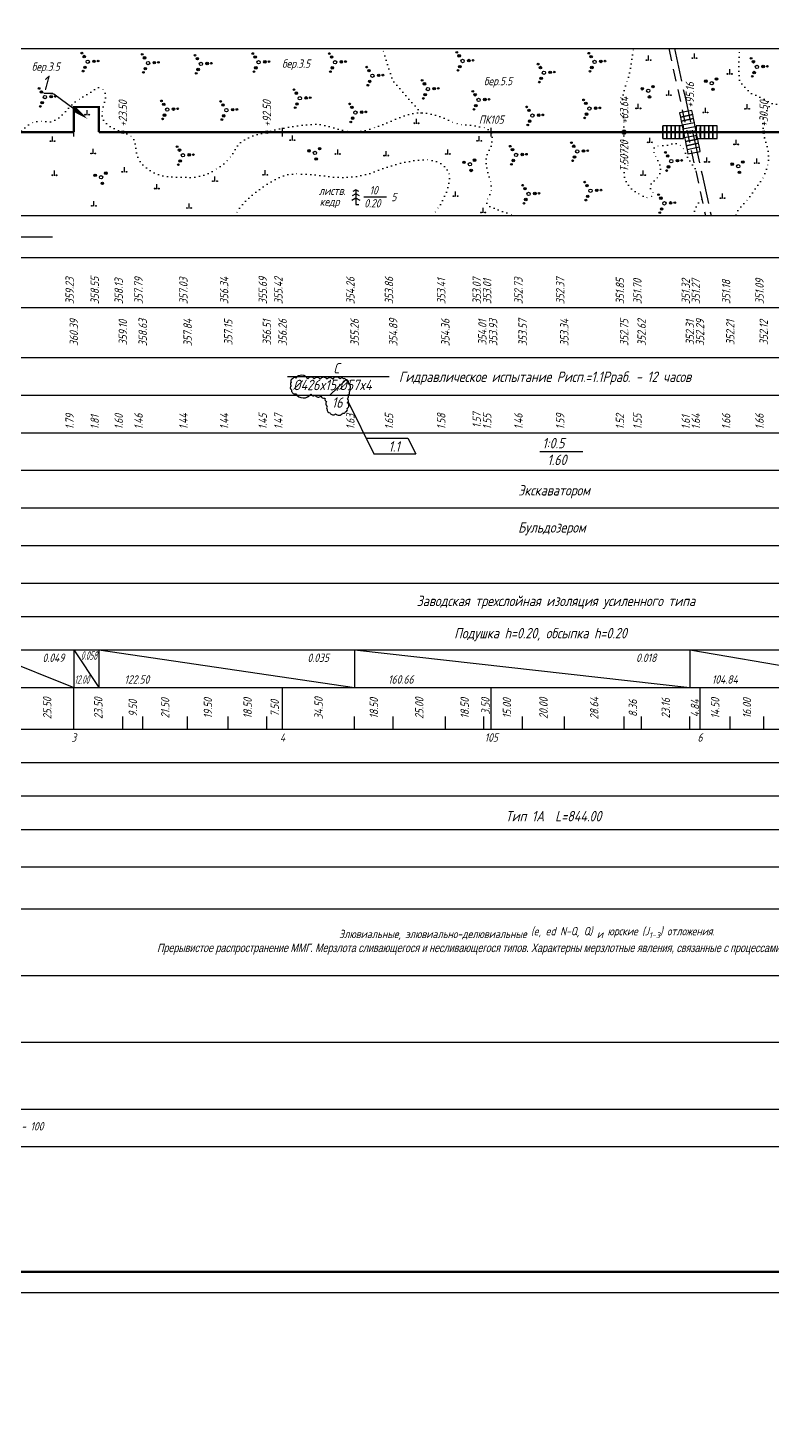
# Model space of a CAD drawing. Extents: x 0 to 1709, y -39 to 624.
# Drawn here: x 261.4 to 439.7, y 0 to 332.8 of the extents above; entities that cross this region are included whole.
import ezdxf
from ezdxf import colors
from ezdxf.entities.mleader import LeaderData, LeaderLine
from ezdxf.enums import TextEntityAlignment as Align
from ezdxf.math import Vec2, Vec3

# ---------------------------------------------------------------- set-up
doc = ezdxf.new("R2010")
doc.units = 0
for name, pattern in [('ИИDash_30_20', [5, 3, -2]), ('ИИDash_80_20', [10, 8, -2]), ('ИИDot', [1, 0, -1])]:
    doc.linetypes.add(name, pattern=pattern)
for name, color, linetype in [('изм.1', 232, 'Continuous'), ('Отметки красные', 7, 'Continuous'), ('Подвал', 7, 'Continuous'), ('ТХ-Л', 140, 'Continuous')]:
    doc.layers.add(name, color=color, linetype=linetype)
doc.layers.add('ИИ_ОФОРМЛЕНИЕ_025', color=7, linetype='Continuous', lineweight=25)
doc.layers.add('ИИ_ПРОФИЛЬ_025', color=7, linetype='Continuous', lineweight=25)
doc.styles.add('VNIPISIMPLEXCUR', font='simplex.shx', dxfattribs={"width": 0.8, "oblique": 15})
doc.dimstyles.new('ИИ-1000-м-dm$2', dxfattribs={"dimtxt": 2.5, "dimasz": 2.5, "dimexe": 1.25, "dimexo": 0, "dimgap": 1, "dimtad": 2, "dimtoh": 1, "dimzin": 1, "dimdsep": 46, "dimtxsty": 'VNIPISIMPLEXCUR', "dimcen": 2.5, "dimaunit": 1, "dimazin": 0, "dimtfac": 1, "dimtmove": 1, "dimatfit": 2, "dimfxl": 1, "dimarcsym": 0})

# ---------------------------------------------------------------- blocks, each defined once
blk = doc.blocks.new('ИИ053952')
at = {"linetype": 'Continuous', "lineweight": 25}
h = blk.add_hatch(color=0, dxfattribs=at)
edge = h.paths.add_edge_path()
edge.add_arc((-1.31, 2.13), 0.2, 0, 360)
h = blk.add_hatch(color=0, dxfattribs=at)
edge = h.paths.add_edge_path()
edge.add_arc((-0.79, 1.28), 0.3, 0, 360)
h = blk.add_hatch(color=0, dxfattribs=at)
edge = h.paths.add_edge_path()
edge.add_arc((1.5, 0.04), 0.3, 0, 360)
h = blk.add_hatch(color=0, dxfattribs=at)
edge = h.paths.add_edge_path()
edge.add_arc((2.5, 0.07), 0.2, 0, 360)
h = blk.add_hatch(color=0, dxfattribs=at)
edge = h.paths.add_edge_path()
edge.add_arc((-1.19, -2.2), 0.2, 0, 360)
h = blk.add_hatch(color=0, dxfattribs=at)
edge = h.paths.add_edge_path()
edge.add_arc((-0.71, -1.32), 0.3, 0, 360)
at = {"color": 0, "linetype": 'Continuous', "lineweight": 25}
for centre, radius in [((-1.31, 2.13), 0.2), ((-0.79, 1.28), 0.3), ((0, 0), 0.4), ((1.5, 0.04), 0.3), ((2.5, 0.07), 0.2), ((-1.19, -2.2), 0.2), ((-0.71, -1.32), 0.3)]:
    blk.add_circle(centre, radius, dxfattribs=at)
blk = doc.blocks.new('ИИ05407')
at = {"linetype": 'Continuous', "lineweight": 25}
h = blk.add_hatch(color=0, dxfattribs=at)
edge = h.paths.add_edge_path()
edge.add_arc((-0.5, 0.1), 0.1, 0, 360)
h = blk.add_hatch(color=0, dxfattribs=at)
edge = h.paths.add_edge_path()
edge.add_arc((0.5, 0.1), 0.1, 0, 360)
at = {"color": 0, "linetype": 'Continuous', "lineweight": 25}
blk.add_lwpolyline([(0, 0), (0, 1.2)], dxfattribs=at)
for centre in [(-0.5, 0.1), (0.5, 0.1)]:
    blk.add_circle(centre, 0.1, dxfattribs=at)
blk = doc.blocks.new('ИИ053951')
at = {"linetype": 'Continuous', "lineweight": 25}
h = blk.add_hatch(color=0, dxfattribs=at)
edge = h.paths.add_edge_path()
edge.add_arc((-1.4, 0.53), 0.3, 0, 360)
h = blk.add_hatch(color=0, dxfattribs=at)
edge = h.paths.add_edge_path()
edge.add_arc((1.16, 0.95), 0.3, 0, 360)
h = blk.add_hatch(color=0, dxfattribs=at)
edge = h.paths.add_edge_path()
edge.add_arc((0.24, -1.48), 0.3, 0, 360)
at = {"color": 0, "linetype": 'Continuous', "lineweight": 25}
for centre, radius in [((-1.4, 0.53), 0.3), ((0, 0), 0.4), ((1.16, 0.95), 0.3), ((0.24, -1.48), 0.3)]:
    blk.add_circle(centre, radius, dxfattribs=at)
blk = doc.blocks.new('ИИ053672А')
at = {"color": 0, "linetype": 'Continuous'}
for points in [[(0.7, 3.1), (0, 3.5), (-0.7, 3.1)], [(0, 3.5), (0, 0), (0.7, 0)], [(1, 0.92), (0, 1.5), (-1, 0.92)], [(0.85, 2.01), (0, 2.5), (-0.85, 2.01)]]:
    blk.add_lwpolyline(points, dxfattribs=at)
at = {"color": 0, "linetype": 'Continuous', "style": 'VNIPISIMPLEXCUR', "oblique": 15, "width": 0.8}
blk.add_attdef('RACE1', text='', height=2, dxfattribs=at).set_placement((-2, 2.25), align=Align.RIGHT)
blk.add_attdef('HEIGHT', (2, 2.25), '', height=2, dxfattribs=at)
blk.add_attdef('RACE2', text='', height=2, dxfattribs=at).set_placement((-2, 1.25), align=Align.TOP_RIGHT)
blk.add_attdef('THICKNESS', text='', height=2, dxfattribs=at).set_placement((2, 1.25), align=Align.TOP_LEFT)
blk.add_attdef('DISTANCE', text='', height=2, dxfattribs=at).set_placement((8.5, 1.75), align=Align.MIDDLE_LEFT)
blk = doc.blocks.new('ИИ03А2Х4')
at = {"color": 0, "linetype": 'Continuous', "lineweight": 25}
blk.add_lwpolyline([(0, 0), (0, 594), (1682, 594), (1682, 0)], close=True, dxfattribs=at)
at = {"color": 0, "linetype": 'Continuous', "lineweight": 50}
blk.add_lwpolyline([(20, 5), (20, 589), (1677, 589), (1677, 5)], close=True, dxfattribs=at)
at = {"color": 0, "linetype": 'Continuous', "style": 'VNIPISIMPLEXCUR', "oblique": 15, "width": 0.8, "flags": 8}
blk.add_attdef('FORMAT', text='', height=2.5, dxfattribs=at).set_placement((1677, 1.25), align=Align.RIGHT)
blk = doc.blocks.new('ИИ15002')
at = {"linetype": 'Continuous', "lineweight": 25}
h = blk.add_hatch(color=0, dxfattribs=at)
edge = h.paths.add_edge_path()
edge.add_arc((0, 0), 0.3, 0, 360)
at = {"color": 0, "linetype": 'Continuous', "lineweight": 25}
blk.add_circle((0, 0), 0.3, dxfattribs=at)
at = {"color": 0, "linetype": 'Continuous', "style": 'VNIPISIMPLEXCUR', "oblique": 15, "width": 0.8}
blk.add_attdef('STATIONING', (1, 1.3), '', height=2, rotation=90, dxfattribs=at)
at = {"color": 7, "linetype": 'Continuous', "style": 'VNIPISIMPLEXCUR', "oblique": 15, "width": 0.8}
blk.add_attdef('HEIGHT', text='', height=2, dxfattribs=at).set_placement((0, -1.3), align=Align.TOP_CENTER)
blk = doc.blocks.new('*D28')
at = {"layer": 'Defpoints', "color": 0, "transparency": 16777216}
for p in [(776.65, 327.81), (778.93, 312.4), (122.44, 307.81), (1072.44, 307.81), (775.73, 287.81)]:
    blk.add_point(p, dxfattribs=at)
at = {"layer": 'ИИ_ПРОФИЛЬ_025', "color": 0, "lineweight": -2, "transparency": 16777216}
for p, q in [((780.01, 311.54), (784.53, 316.17)), ((784.53, 316.17), (792.1, 316.17))]:
    blk.add_line(p, q, dxfattribs=at)
blk.add_arc((776.19, 307.81), 5.34, 21.5746, 67.1139, dxfattribs=at)
at = {"layer": 'ИИ_ПРОФИЛЬ_025', "color": 0, "transparency": 16777216}
for points in [[(778.2, 312.41), (778.34, 313.06), (776.31, 313.15)], [(781.48, 309.84), (780.83, 309.71), (781.53, 307.81)]]:
    blk.add_solid(points, dxfattribs=at)
at = {"layer": 'ИИ_ПРОФИЛЬ_025', "color": 0, "transparency": 16777216, "insert": (788.56, 317.86), "char_height": 2, "attachment_point": 5, "style": 'VNIPISIMPLEXCUR'}
blk.add_mtext("88°41'", dxfattribs=at)

msp = doc.modelspace()

# ---------------------------------------------------------------- linework, layer by layer
at = {"layer": 'изм.1'}
msp.add_line((333.7896, 244.81), (337.512, 248.4316), dxfattribs=at)
msp.add_lwpolyline([(325.5908, 248.9081, 0.52056705), (324.8454, 248.7219, 0.52056705), (324.5349, 247.853, 0.52056705), (324.4728, 247.1082, 0.52056705), (324.597, 246.1152, 0.52056705), (325.5908, 245.1222, 0.52056705), (329.1933, 245.0601, 0.52056705), (330.2492, 244.8119, 0.52056705), (331.6778, 244.6257, 0.52056705), (332.5474, 244.1292, 0.52056705), (332.6716, 243.943, 0.52056705), (332.9821, 243.2603, 0.52056705), (333.1685, 242.2052, 0.52056705), (333.1685, 241.3984, 0.52056705), (333.7896, 240.5916, 0.52056705), (335.1561, 240.3433, 0.52056705), (336.8331, 240.5295, 0.52056705), (337.5163, 240.8398, 0.52056705), (337.9511, 241.6466, 0.52056705), (337.9511, 243.012, 0.52056705), (338.0132, 244.0051, 0.52056705), (338.0753, 244.8739, 0.52056705), (338.448, 245.6187, 0.52056705), (338.5101, 246.2393, 0.52056705), (338.1996, 247.5427, 0.52056705), (338.1996, 247.915, 0.52056705), (338.0753, 248.1633, 0.52056705), (337.5785, 248.4736, 0.52056705), (337.0194, 248.7219, 0.52056705), (336.212, 248.7219, 0.52056705), (334.4728, 248.6598, 0.52056705), (333.1064, 248.6598, 0.52056705), (331.4293, 248.6598, 0.52056705), (330.0008, 248.7219, 0.52056705), (328.5101, 248.7219, 0.52056705)], format="xyb", close=True, dxfattribs=at)
for points in [[(338.1701, 243.244), (344.3343, 230.754), (354.3343, 230.754)], [(342.4834, 234.5498), (352.4834, 234.5498), (354.3343, 230.754)]]:
    msp.add_lwpolyline(points, dxfattribs=at)
at = {"layer": 'ИИ_ПРОФИЛЬ_025', "flags": 128}
for points in [[(122.4412, 327.81), (1122.4412, 327.81)], [(122.4412, 307.81), (272.4412, 307.81)], [(272.4412, 306.81), (272.4412, 308.81)], [(278.4412, 307.81), (759.7704, 307.81)], [(322.4412, 306.81), (322.4412, 308.81)], [(372.4412, 306.81), (372.4412, 308.81)], [(422.4412, 306.81), (422.4412, 308.81)], [(341.9416, 292.3306), (347.3482, 292.3306)], [(122.4412, 287.821), (1122.4412, 287.821)], [(122.4412, 287.81), (1122.4412, 287.81)], [(122.4412, 277.81), (657.4412, 277.81)], [(122.4412, 265.81), (657.4412, 265.81)], [(122.4412, 253.81), (657.4412, 253.81)], [(122.4412, 244.81), (657.4412, 244.81)], [(122.4412, 235.81), (657.4412, 235.81)], [(122.4412, 226.81), (654.2412, 226.81)], [(122.4412, 217.81), (657.4412, 217.81)], [(122.4412, 208.81), (657.4412, 208.81)], [(122.4412, 199.81), (657.4412, 199.81)], [(122.4412, 191.81), (657.4412, 191.81)], [(122.4412, 183.81), (657.4412, 183.81)], [(122.4412, 174.81), (1122.4412, 174.81)], [(272.4412, 164.81), (272.4412, 174.81)], [(322.4412, 164.81), (322.4412, 174.81)], [(372.4412, 164.81), (372.4412, 174.81)], [(422.4412, 164.81), (422.4412, 174.81)], [(284.1912, 164.81), (284.1912, 167.81)], [(288.9412, 164.81), (288.9412, 167.81)], [(299.6912, 164.81), (299.6912, 167.81)], [(309.4412, 164.81), (309.4412, 167.81)], [(318.6912, 164.81), (318.6912, 167.81)], [(339.6912, 164.81), (339.6912, 167.81)], [(348.9412, 164.81), (348.9412, 167.81)], [(361.4412, 164.81), (361.4412, 167.81)], [(370.6912, 164.81), (370.6912, 167.81)], [(379.9412, 164.81), (379.9412, 167.81)], [(389.9412, 164.81), (389.9412, 167.81)], [(404.2612, 164.81), (404.2612, 167.81)], [(408.4412, 164.81), (408.4412, 167.81)], [(420.0212, 164.81), (420.0212, 167.81)], [(429.6912, 164.81), (429.6912, 167.81)], [(437.6912, 164.81), (437.6912, 167.81)], [(122.4412, 164.81), (1122.4412, 164.81)], [(122.4412, 156.81), (657.4412, 156.81)], [(122.4412, 148.81), (657.4412, 148.81)], [(122.4412, 140.81), (654.2412, 140.81)], [(122.4412, 131.81), (657.4412, 131.81)], [(122.4412, 121.81), (657.4412, 121.81)], [(122.4412, 105.81), (657.4412, 105.81)], [(122.4412, 89.81), (657.4412, 89.81)], [(122.4412, 73.81), (657.4412, 73.81)], [(122.4412, 64.81), (1122.4412, 64.81)], [(122.4412, 34.81), (1122.4412, 34.81)]]:
    msp.add_lwpolyline(points, dxfattribs=at)
at = {"layer": 'ИИ_ПРОФИЛЬ_025', "linetype": 'ИИDot', "flags": 128}
for points in [[(355.6242, 312.4438), (348.8405, 320.1651), (346.5849, 327.1303), (346.4869, 327.81)], [(421.2759, 299.1067), (419.6299, 301.4484), (419.2003, 302.1743), (418.7983, 303.1642), (418.4596, 303.8133), (418.1134, 304.2663), (417.6827, 304.6773), (417.3519, 304.8997), (416.9898, 305.0466), (416.5966, 305.1182), (416.1722, 305.1144), (415.4112, 304.9901), (414.9967, 304.8426), (414.6597, 304.6772), (414.2169, 304.587), (412.884, 304.5666), (412.3844, 304.4823), (411.6679, 304.2385), (411.463, 304.1071), (411.3881, 303.8815), (411.3507, 303.3163), (411.3862, 302.9443), (411.4945, 302.5446), (411.7937, 301.893), (412.4329, 300.7864), (412.7799, 300.0357), (412.9383, 299.5376), (413.0101, 299.0755), (412.9965, 298.6477), (412.8714, 298.0944), (412.6348, 297.552), (412.2038, 296.8311), (411.9621, 296.5277), (411.6662, 296.2814), (411.0817, 295.9645), (410.894, 295.7887), (410.7505, 295.5664), (410.6164, 295.1555), (410.5554, 294.6752), (410.5915, 294.4065), (410.8262, 293.7769), (411.0382, 293.5051), (411.1693, 293.3165), (411.218, 293.0688), (411.1822, 292.8144), (411.0595, 292.6058), (410.8311, 292.4315), (410.3719, 292.2462), (409.6237, 292.0895), (409.6237, 292.0895), (408.9172, 292.3727), (408.2945, 292.7684), (407.802, 293.0082), (407.3379, 293.2692), (406.9022, 293.5513), (406.4949, 293.8546), (406.116, 294.179), (405.7655, 294.5247), (405.4434, 294.8914), (405.1497, 295.2794), (404.8917, 295.683), (404.6768, 296.097), (404.505, 296.5212), (404.3763, 296.9557), (404.2906, 297.4005), (404.2479, 297.8556), (404.2484, 298.321), (404.3855, 299.7367), (404.4061, 300.6335), (404.3538, 301.4871), (404.102, 303.1589), (404.0455, 304.1655), (404.0593, 305.3172), (404.2605, 307.8227), (404.223, 308.7487), (404.1664, 310.261), (404.0218, 311.8447), (403.827, 313.4879), (403.7907, 314.3063), (403.8077, 315.1187), (403.8779, 315.925), (404.0014, 316.7252), (404.1782, 317.5194), (404.4082, 318.3074), (404.9878, 319.9078), (405.2565, 320.8051), (405.4977, 321.7812), (405.7115, 322.8362), (406.5289, 327.81)], [(439.7273, 314.669), (436.4855, 316.3523), (434.38, 317.2762), (431.9095, 319.9674), (431.6984, 323.7844), (431.9261, 327.5556), (431.9313, 327.81)], [(256.3169, 287.81), (256.2883, 288.6566), (256.2583, 291.8342), (256.2964, 292.9919), (256.3688, 294.1904), (256.4753, 295.4296), (256.791, 298.0304), (257.2435, 300.7943), (257.5139, 302.1545), (257.804, 303.3893), (258.114, 304.499), (258.4437, 305.4834), (258.7932, 306.3425), (259.1626, 307.0764), (259.5517, 307.6851), (259.9606, 308.1685), (260.7732, 308.9276), (261.536, 309.5218), (262.2489, 309.9512), (262.5866, 310.104), (263.2379, 310.2967), (263.9328, 310.3995), (264.6844, 310.4229), (265.4928, 310.3671), (266.3507, 310.272), (266.7825, 310.2951), (267.2138, 310.3785), (267.6446, 310.5224), (268.0749, 310.7267), (268.5047, 310.9914), (268.9339, 311.3165), (269.7771, 312.1057), (271.677, 314.0283), (272.1162, 314.4923), (272.6506, 314.9571), (273.686, 315.6815), (275.765, 316.9091), (276.7385, 317.5642), (277.4648, 318.1345), (277.8944, 318.377), (278.1025, 318.4462), (278.3063, 318.4807), (278.5057, 318.4805), (278.7006, 318.4456), (279.0726, 318.279), (279.3938, 318.0234), (279.6596, 317.6859), (279.87, 317.2667), (280.0161, 316.7619), (280.046, 316.4694), (280.0443, 316.1488), (279.9457, 315.4237), (279.7202, 314.5865), (279.4054, 313.6584), (279.2937, 313.2053), (279.2251, 312.7666), (279.1994, 312.3422), (279.2168, 311.9322), (279.2771, 311.5365), (279.3804, 311.1552), (279.5267, 310.7883), (279.7329, 310.4323), (280.0161, 310.0839), (280.3762, 309.7431), (280.8133, 309.4099), (281.3272, 309.0843), (281.9181, 308.7663), (282.5859, 308.4559), (284.7207, 307.587), (285.7582, 307.0852), (286.1447, 306.8584), (286.443, 306.6476), (286.6532, 306.4528), (286.7753, 306.2741), (287.0084, 305.5528), (287.2399, 304.4132), (287.4839, 302.8937), (287.6028, 302.3968), (287.7499, 301.9304), (287.9253, 301.4945), (288.1289, 301.089), (288.3608, 300.714), (288.6209, 300.3695), (288.9092, 300.0554), (289.5436, 299.4806), (290.2369, 298.9515), (290.9892, 298.468), (291.8003, 298.0302), (292.6722, 297.6616), (293.6069, 297.3854), (294.6042, 297.2019), (295.6642, 297.1109), (300.1629, 296.9734), (300.744, 296.9803), (301.3294, 297.0251), (301.9191, 297.1078), (302.513, 297.2283), (303.1112, 297.3866), (303.7137, 297.5829), (304.3204, 297.817), (305.5291, 298.3836), (306.6319, 298.9955), (307.6113, 299.6376), (308.4671, 300.3099), (309.2115, 301.0234), (309.9161, 301.8451), (310.5929, 302.7861), (311.242, 303.8462), (311.5561, 304.4211), (311.9754, 305.0001), (312.6121, 305.558), (313.4661, 306.0945), (314.5375, 306.6097), (315.8262, 307.1037), (317.2837, 307.4166), (318.705, 307.8257), (320.9963, 308.458), (322.9602, 308.8421), (324.7533, 309.1553), (326.3754, 309.3978), (327.8266, 309.5694), (329.107, 309.6702), (330.2164, 309.7001), (331.1549, 309.6592), (331.9225, 309.5475), (333.9403, 309.0516), (335.9006, 308.4467), (337.9787, 308.0435), (339.6953, 307.9709), (340.951, 308.0087), (342.1157, 308.1915), (344.6959, 308.9634), (344.6959, 308.9634), (350.9582, 311.4755), (351.764, 311.7799), (352.5585, 312.0271), (353.3418, 312.2171), (354.1139, 312.3499), (354.8747, 312.4254), (355.6242, 312.4438), (356.3625, 312.4049), (357.0896, 312.3087), (358.4847, 312.0206), (359.7843, 311.6551), (360.9886, 311.2122), (362.0975, 310.6919), (362.6292, 310.4295), (363.1632, 310.2014), (363.6995, 310.0077), (364.2382, 309.8482), (364.7791, 309.723), (365.3224, 309.6321), (365.8679, 309.5755), (367.4522, 309.5083), (368.3654, 309.3941), (369.1555, 309.2107), (370.7757, 308.8968), (371.6467, 308.4527), (371.9758, 308.2467), (372.4412, 307.8221), (372.6797, 307.0625), (372.6797, 306.0176), (372.4946, 304.7976), (372.4638, 304.5091), (372.386, 304.2473), (371.7433, 303.1489), (371.3762, 302.3323), (371.2561, 301.9023), (371.1727, 301.1325), (371.2055, 300.2128), (371.3846, 299.0829), (371.7404, 297.6824), (372.2416, 296.0434), (372.3644, 295.523), (372.4444, 295.0371), (372.4814, 294.5856), (372.4755, 294.1685), (372.4267, 293.786), (372.3349, 293.4378), (371.5788, 291.8044), (371.3591, 291.1685), (371.3277, 290.9798), (371.3417, 290.7988), (371.4012, 290.6255), (371.506, 290.4598), (371.6562, 290.3017), (371.8519, 290.1513), (372.3794, 289.8735), (374.5277, 289.0466), (378.0391, 287.81)], [(457.7341, 296.0253), (456.7758, 300.192), (456.4671, 301.7205), (456.374, 301.986), (456.0866, 302.5154), (455.6641, 303.0427), (455.1066, 303.568), (454.2134, 304.2695), (453.4086, 304.8008), (451.8346, 305.6331), (450.4448, 306.4627), (449.8644, 307.0044), (449.2384, 307.847), (448.9023, 308.2408), (448.6187, 308.682), (447.9706, 309.486), (447.4757, 310.0507), (446.9816, 310.6097), (446.419, 311.1195), (445.4262, 311.8573), (444.2386, 312.6155), (442.0629, 313.8272), (440.555, 314.5987), (440.335, 314.6826), (440.1238, 314.7222), (439.9212, 314.7177), (439.7273, 314.669), (439.5421, 314.576), (439.3656, 314.4389), (439.1977, 314.2575), (438.7287, 313.5247), (437.7959, 311.8581), (437.6615, 311.5149), (437.5698, 311.0772), (437.5209, 310.5448), (437.5147, 309.9179), (437.5514, 309.1964), (437.6308, 308.3803), (437.9179, 306.4643)], [(437.9179, 306.4643), (438.1526, 305.7221), (438.4701, 304.5526), (438.6965, 303.5064), (438.8318, 302.5834), (438.8759, 301.7837), (438.8288, 301.1072), (438.6062, 299.9165), (438.3091, 298.8037), (437.9373, 297.7687), (437.4909, 296.8117), (433.6959, 291.5186), (431.6632, 289.2871), (430.9132, 287.821), (430.9117, 287.81)], [(358.3523, 287.81), (358.4165, 287.8886), (359.069, 288.7473), (359.6626, 289.5935), (360.1975, 290.4272), (360.6735, 291.2482), (361.0907, 292.0568), (361.4491, 292.8527), (361.7487, 293.6362), (361.9919, 294.3884), (362.1809, 295.0907), (362.3158, 295.7432), (362.3967, 296.3458), (362.4234, 296.8986), (362.396, 297.4015), (362.3145, 297.8545), (362.1789, 298.2577), (361.9964, 298.6264), (361.7742, 298.9759), (361.5124, 299.3063), (361.2109, 299.6175), (360.8697, 299.9095), (360.4889, 300.1824), (360.0683, 300.4362), (359.6081, 300.6707), (359.0928, 300.8717), (358.5069, 301.0245), (357.8504, 301.1291), (357.1233, 301.1857), (356.3256, 301.194), (355.4572, 301.1543), (354.5183, 301.0664), (353.5088, 300.9303), (352.4532, 300.7498), (351.3761, 300.5283), (350.2774, 300.266), (349.1572, 299.9627), (348.0155, 299.6186), (346.8522, 299.2336), (345.6673, 298.8077), (344.4609, 298.3408), (343.2213, 297.8968), (341.9367, 297.5391), (340.6071, 297.2678), (339.2325, 297.0828), (337.813, 296.9843), (336.3485, 296.9721), (334.839, 297.0464), (330.3551, 297.5451), (327.8744, 297.7444), (326.8024, 297.7919), (325.8426, 297.8047), (324.995, 297.7827), (324.2596, 297.7261), (323.5514, 297.6055), (322.7854, 297.3916), (321.9616, 297.0846), (321.08, 296.6844), (320.1406, 296.191), (319.1434, 295.6044), (318.0884, 294.9246), (316.9757, 294.1516), (315.8815, 293.3296), (314.8822, 292.5029), (313.9779, 291.6715), (313.1685, 290.8353), (312.4541, 289.9944), (311.8346, 289.1488), (311.3101, 288.2984), (311.0648, 287.81)], [(421.0253, 287.81), (421.0311, 287.8982), (421.0896, 288.604), (421.2061, 289.1737), (421.4427, 289.7545), (422.025, 290.8822), (422.3328, 291.275), (422.9086, 291.6812)]]:
    msp.add_lwpolyline(points, dxfattribs=at)
at = {"layer": 'ИИ_ПРОФИЛЬ_025', "linetype": 'ИИDash_30_20', "flags": 128}
msp.add_lwpolyline([(414.958, 327.81), (417.2612, 317.346), (421.6507, 297.4038), (423.7595, 287.81)], dxfattribs=at)
at = {"layer": 'ИИ_ПРОФИЛЬ_025', "linetype": 'ИИDash_80_20', "flags": 128}
msp.add_lwpolyline([(416.2891, 327.81), (418.767, 316.5528), (422.9203, 297.6833), (425.0906, 287.81)], dxfattribs=at)
at = {"layer": 'ИИ_ПРОФИЛЬ_025'}
msp.add_circle((404.2612, 307.81), 0.5, dxfattribs=at)
at = {"layer": 'Подвал'}
for p, q in [((249.9412, 183.81), (272.4412, 174.81)), ((272.4412, 183.81), (272.4412, 174.81)), ((272.4412, 183.81), (272.4412, 174.81)), ((272.4412, 183.81), (278.4412, 174.81)), ((278.4412, 183.81), (278.4412, 174.81)), ((278.4412, 183.81), (278.4412, 174.81)), ((278.4412, 183.81), (339.6912, 174.81)), ((339.6912, 183.81), (339.6912, 174.81)), ((339.6912, 183.81), (339.6912, 174.81)), ((339.6912, 183.81), (420.0212, 174.81)), ((420.0212, 183.81), (420.0212, 174.81)), ((420.0212, 183.81), (420.0212, 174.81)), ((420.0212, 183.81), (472.4412, 174.81))]:
    msp.add_line(p, q, dxfattribs=at)
at = {"layer": 'ТХ-Л'}
for p, q in [((420.494, 313.0087), (417.5542, 312.4105)), ((420.6934, 312.0288), (420.494, 313.0087)), ((417.5542, 312.4105), (417.7536, 311.4306)), ((417.7536, 311.4306), (420.6934, 312.0288)), ((420.6934, 312.0288), (417.7536, 311.4306)), ((417.7536, 311.4306), (417.953, 310.4506)), ((417.953, 310.4506), (420.8928, 311.0489)), ((420.8928, 311.0489), (417.953, 310.4506)), ((417.953, 310.4506), (418.1525, 309.4707)), ((421.0922, 310.069), (418.1525, 309.4707)), ((420.8928, 311.0489), (420.6934, 312.0288)), ((421.0922, 310.069), (420.8928, 311.0489)), ((421.2916, 309.0891), (421.0922, 310.069)), ((413.5212, 306.31), (413.5212, 309.31)), ((413.5212, 309.31), (413.5212, 306.31)), ((414.5212, 309.31), (413.5212, 309.31)), ((413.5212, 306.31), (414.5212, 306.31)), ((414.5212, 306.31), (414.5212, 309.31)), ((414.5212, 309.31), (414.5212, 306.31)), ((415.5212, 309.31), (414.5212, 309.31)), ((414.5212, 306.31), (414.5212, 309.31)), ((414.5212, 309.31), (414.5212, 306.31)), ((414.5212, 306.31), (415.5212, 306.31)), ((416.5212, 309.31), (415.5212, 309.31)), ((415.5212, 306.31), (415.5212, 309.31)), ((415.5212, 309.31), (415.5212, 306.31)), ((416.5212, 309.31), (415.5212, 309.31)), ((415.5212, 306.31), (415.5212, 309.31)), ((415.5212, 309.31), (415.5212, 306.31)), ((415.5212, 306.31), (416.5212, 306.31)), ((415.5212, 306.31), (416.5212, 306.31)), ((416.7912, 309.31), (415.7912, 309.31)), ((415.7912, 306.31), (416.7912, 306.31)), ((416.5212, 306.31), (416.5212, 309.31)), ((416.5212, 309.31), (416.5212, 306.31)), ((417.5212, 309.31), (416.5212, 309.31)), ((416.5212, 306.31), (416.5212, 309.31)), ((416.5212, 309.31), (416.5212, 306.31)), ((416.5212, 306.31), (417.5212, 306.31)), ((417.5212, 306.31), (417.5212, 309.31)), ((417.5212, 309.31), (417.5212, 306.31)), ((418.5212, 309.31), (417.5212, 309.31)), ((417.5212, 306.31), (418.5212, 306.31)), ((418.1525, 309.4707), (418.3519, 308.4908)), ((421.2916, 309.0891), (418.3519, 308.4908)), ((418.3519, 308.4908), (418.5513, 307.5109)), ((418.5212, 306.31), (418.5212, 309.31)), ((421.491, 308.1092), (418.5513, 307.5109)), ((418.5513, 307.5109), (418.7507, 306.531)), ((418.7507, 306.531), (421.6905, 307.1292)), ((418.7507, 306.531), (418.9501, 305.5511)), ((421.491, 308.1092), (421.2916, 309.0891)), ((421.6905, 307.1292), (421.491, 308.1092)), ((421.5212, 309.31), (421.5212, 306.31)), ((422.5212, 309.31), (421.5212, 309.31)), ((421.5212, 306.31), (422.5212, 306.31)), ((421.8899, 306.1493), (421.6905, 307.1292)), ((422.5212, 306.31), (422.5212, 309.31)), ((422.5212, 309.31), (422.5212, 306.31)), ((423.5212, 309.31), (422.5212, 309.31)), ((422.5212, 306.31), (423.5212, 306.31)), ((423.5212, 306.31), (423.5212, 309.31)), ((423.5212, 309.31), (423.5212, 306.31)), ((424.5212, 309.31), (423.5212, 309.31)), ((423.5212, 306.31), (424.5212, 306.31)), ((424.5212, 306.31), (424.5212, 309.31)), ((424.5212, 309.31), (424.5212, 306.31)), ((425.5212, 309.31), (424.5212, 309.31)), ((424.5212, 306.31), (425.5212, 306.31)), ((425.5212, 306.31), (425.5212, 309.31)), ((425.5212, 309.31), (425.5212, 306.31)), ((426.5212, 309.31), (425.5212, 309.31)), ((425.5212, 306.31), (426.5212, 306.31)), ((426.5212, 306.31), (426.5212, 309.31)), ((418.9501, 305.5511), (421.8899, 306.1493)), ((421.8899, 306.1493), (418.9501, 305.5511)), ((418.9501, 305.5511), (419.1495, 304.5712)), ((419.1495, 304.5712), (422.0893, 305.1694)), ((422.0893, 305.1694), (419.1495, 304.5712)), ((419.1495, 304.5712), (419.349, 303.5912)), ((422.2887, 304.1895), (419.349, 303.5912)), ((419.349, 303.5912), (419.5484, 302.6113)), ((419.5484, 302.6113), (422.4881, 303.2096)), ((422.0893, 305.1694), (421.8899, 306.1493)), ((422.2887, 304.1895), (422.0893, 305.1694)), ((422.4881, 303.2096), (422.2887, 304.1895))]:
    msp.add_line(p, q, dxfattribs=at)
at = {"layer": 'ТХ-Л', "const_width": 0.5}
for points in [[(272.4412, 307.81), (272.4412, 313.81), (278.4412, 313.81), (278.4412, 307.81)], [(122.4412, 307.81), (272.4412, 307.81)], [(278.4412, 307.81), (657.4412, 307.81)]]:
    msp.add_lwpolyline(points, dxfattribs=at)
at = {"layer": 'ТХ-Л', "flags": 128}
msp.add_lwpolyline([(214.0981, 307.81), (220.2219, 282.7484), (267.3109, 282.7484)], dxfattribs=at)
at = {"layer": 'ТХ-Л'}
for points in [[(323.6128, 249.2436), (348.0009, 249.2436)], [(384.0844, 231.3089), (394.3411, 231.3089)]]:
    msp.add_lwpolyline(points, dxfattribs=at)

# ---------------------------------------------------------------- block references
at = {"layer": 'ИИ_ОФОРМЛЕНИЕ_025'}
msp.add_blockref('ИИ03А2Х4', (27.4412, 29.81), dxfattribs=at)
at = {"layer": 'ИИ_ПРОФИЛЬ_025'}
for name, p, rotation in [('ИИ053952', (275.7749, 324.6717), 242.2202038140823), ('ИИ053952', (290.2247, 324.3666), 242.2202038140823), ('ИИ053952', (302.8718, 324.1556), 242.2202038140823), ('ИИ053952', (316.7111, 324.5625), 242.2202038140823), ('ИИ053952', (335.0278, 324.5625), 242.2202038140823), ('ИИ053952', (365.5751, 324.8556), 242.2202038140823), ('ИИ053952', (397.1892, 324.6506), 242.2202038140823), ('ИИ05407', (421.1083, 325.4287), 359.9999260363045), ('ИИ053952', (343.9826, 321.3076), 242.2202038140823), ('ИИ053952', (385.0472, 322.0366), 242.2202038140823), ('ИИ05407', (410.1245, 324.9371), 359.9999260363045), ('ИИ05407', (429.551, 321.6599), 359.9999260363045), ('ИИ053952', (436.0742, 323.4271), 242.2202038140823), ('ИИ053952', (357.2625, 318.1339), 242.2202038140823), ('ИИ053951', (410.0426, 317.7272), 242.2202038140823), ('ИИ053951', (425.2629, 319.5401), 242.2202038140823), ('ИИ053952', (265.5205, 316.203), 242.2202038140823), ('ИИ053952', (326.5817, 315.9168), 242.2202038140823), ('ИИ053952', (369.4045, 315.5199), 242.2202038140823), ('ИИ05407', (414.9578, 316.5696), 359.9999260363045), ('ИИ05407', (275.6438, 311.8968), 359.9999260363045), ('ИИ053952', (294.8249, 313.234), 242.2202038140823), ('ИИ053952', (309.0106, 313.0773), 242.2202038140823), ('ИИ053952', (339.8943, 312.5012), 242.2202038140823), ('ИИ053952', (382.2937, 311.7856), 242.2202038140823), ('ИИ053952', (395.9301, 313.466), 242.2202038140823), ('ИИ05407', (407.6622, 313.4074), 359.9999260363045), ('ИИ05407', (423.7313, 312.4017), 359.9999260363045), ('ИИ05407', (433.7314, 313.3029), 359.9999260363045), ('ИИ05407', (354.5113, 309.8377), 359.9999260363045), ('ИИ05407', (267.3389, 305.5369), 359.9999260363045), ('ИИ05407', (324.7877, 305.7857), 359.9999260363045), ('ИИ05407', (369.557, 305.6283), 359.9999260363045), ('ИИ05407', (410.4384, 305.2763), 359.9999260363045), ('ИИ05407', (277.0783, 302.5938), 359.9999260363045), ('ИИ053952', (298.5869, 302.2666), 242.2202038140823), ('ИИ053951', (330.1917, 302.8522), 242.2202038140823), ('ИИ05407', (335.6522, 302.4758), 359.9999260363045), ('ИИ05407', (347.2752, 302.0961), 359.9999260363045), ('ИИ05407', (362.0428, 302.4703), 359.9999260363045), ('ИИ053952', (378.3709, 302.3565), 242.2202038140823), ('ИИ053952', (393.0347, 303.1967), 242.2202038140823), ('ИИ053952', (415.5441, 300.8627), 242.2202038140823), ('ИИ05407', (431.1084, 304.7821), 359.9999260363045), ('ИИ053951', (367.3195, 300.1158), 242.2202038140823), ('ИИ05407', (424.1061, 300.5763), 359.9999260363045), ('ИИ053951', (431.5829, 299.6565), 242.2202038140823), ('ИИ05407', (436.0265, 300.2759), 359.9999260363045), ('ИИ05407', (267.7919, 297.3866), 359.9999260363045), ('ИИ053951', (278.9771, 297.0073), 242.2202038140823), ('ИИ05407', (284.5528, 298.2168), 359.9999260363045), ('ИИ05407', (306.2584, 295.9705), 359.9999260363045), ('ИИ05407', (318.2898, 297.506), 359.9999260363045), ('ИИ053952', (396.2103, 293.7676), 242.2202038140823), ('ИИ05407', (408.8243, 297.4032), 359.9999260363045), ('ИИ05407', (292.3181, 294.1876), 359.9999260363045), ('ИИ05407', (363.894, 292.3721), 359.9999260363045), ('ИИ053952', (381.3674, 293.0198), 242.2202038140823), ('ИИ053952', (413.9078, 290.7618), 242.2202038140823), ('ИИ05407', (427.8297, 291.9189), 359.9999260363045), ('ИИ05407', (277.2523, 290.0701), 359.9999260363045), ('ИИ05407', (300.0467, 289.5526), 359.9999260363045), ('ИИ05407', (370.4963, 288.473), 359.9999260363045)]:
    msp.add_blockref(name, p, dxfattribs=dict(at, rotation=rotation))
ref = msp.add_blockref('ИИ15002', (420.0212, 307.81), dxfattribs=at)
ref.add_attrib('STATIONING', '+95.16', (421.0212, 313.6472), dxfattribs={"layer": '0', "color": 0, "linetype": 'Continuous', "height": 2, "rotation": 90, "style": 'VNIPISIMPLEXCUR', "oblique": 15, "width": 0.8})
for p, values in [((284.1912, 307.81), {'STATIONING': '+23.50'}), ((318.6912, 307.81), {'STATIONING': '+92.50'}), ((437.6912, 307.81), {'STATIONING': '+30.50'})]:
    msp.add_blockref('ИИ15002', p, dxfattribs=at).add_auto_attribs(values)
ref = msp.add_blockref('ИИ053672А', (340.0002, 290.5181), dxfattribs=dict(at, rotation=359.9999260363045))
ref.add_attrib('RACE1', 'листв.', dxfattribs={"layer": '0', "color": 0, "linetype": 'Continuous', "height": 2, "rotation": 359.999926, "style": 'VNIPISIMPLEXCUR', "oblique": 15, "width": 0.8}).set_placement((337.5443, 292.7593), align=Align.RIGHT)
ref.add_attrib('RACE2', 'кедр', dxfattribs={"layer": '0', "color": 0, "linetype": 'Continuous', "height": 2, "rotation": 359.999926, "style": 'VNIPISIMPLEXCUR', "oblique": 15, "width": 0.8}).set_placement((336.0646, 292.1658), align=Align.TOP_RIGHT)
ref.add_attrib('HEIGHT', '10', (343.2824, 292.8965), dxfattribs={"layer": '0', "color": 0, "linetype": 'Continuous', "height": 2, "rotation": 359.999926, "style": 'VNIPISIMPLEXCUR', "oblique": 15, "width": 0.8})
ref.add_attrib('THICKNESS', '0.20', dxfattribs={"layer": '0', "color": 0, "linetype": 'Continuous', "height": 2, "rotation": 359.999926, "style": 'VNIPISIMPLEXCUR', "oblique": 15, "width": 0.8}).set_placement((342.0002, 291.7681), align=Align.TOP_LEFT)
ref.add_attrib('DISTANCE', '5', dxfattribs={"layer": '0', "color": 0, "linetype": 'Continuous', "height": 2, "rotation": 359.999926, "style": 'VNIPISIMPLEXCUR', "oblique": 15, "width": 0.8}).set_placement((348.5002, 292.2681), align=Align.MIDDLE_LEFT)

# ---------------------------------------------------------------- texts
at = {"layer": 'изм.1', "char_height": 2.5, "style": 'VNIPISIMPLEXCUR'}
for s, insert, attachment_point in [('16', (334.2513, 244.2901), 1), ('1.1', (350.5057, 233.7884), 3)]:
    msp.add_mtext_dynamic_manual_height_columns(s, width=6.563246, gutter_width=25, heights=[0], dxfattribs=dict(at, insert=insert, attachment_point=attachment_point))
at = {"layer": 'ИИ_ПРОФИЛЬ_025', "style": 'VNIPISIMPLEXCUR', "oblique": 15, "width": 0.8}
for s, p in [('бер.3.5', (262.375, 322.5072)), ('бер.3.5', (322.325, 323.2282)), ('бер.5.5', (370.6836, 319.0451))]:
    msp.add_text(s, height=2, rotation=359.999926, dxfattribs=at).set_placement(p)
msp.add_text('+63.64', height=2, rotation=90, dxfattribs=at).set_placement((404.2612, 309.81), align=Align.MIDDLE_LEFT)
for s, p in [('ПК105', (372.4412, 309.81)), ('3', (272.4412, 161.81)), ('4', (322.4412, 161.81)), ('105', (372.4412, 161.81)), ('6', (422.4412, 161.81))]:
    msp.add_text(s, height=2, dxfattribs=at).set_placement(p, align=Align.CENTER)
msp.add_text('Т.50720', height=2, rotation=90, dxfattribs=at).set_placement((404.2612, 305.81), align=Align.MIDDLE_RIGHT)
for s, p in [('360.39', (273.4412, 259.81)), ('359.10', (285.1912, 259.81)), ('358.63', (289.9412, 259.81)), ('357.84', (300.6912, 259.81)), ('357.15', (310.4412, 259.81)), ('356.51', (319.6912, 259.81)), ('356.26', (323.4412, 259.81)), ('355.26', (340.6912, 259.81)), ('354.89', (349.9412, 259.81)), ('354.36', (362.4412, 259.81)), ('354.01', (371.298, 259.81)), ('353.93', (373.8738, 259.81)), ('353.57', (380.9412, 259.81)), ('353.34', (390.9412, 259.81)), ('352.75', (405.2612, 259.81)), ('352.62', (409.4412, 259.81)), ('352.31', (421.0212, 259.81)), ('352.29', (423.4412, 259.81)), ('352.21', (430.6912, 259.81)), ('352.12', (438.6912, 259.81))]:
    msp.add_text(s, height=2, rotation=90, dxfattribs=at).set_placement(p, align=Align.CENTER)
for s, p in [('25.50', (266.0662, 169.81)), ('23.50', (278.3162, 169.81)), ('9.50', (286.5662, 169.81)), ('21.50', (294.3162, 169.81)), ('19.50', (304.5662, 169.81)), ('18.50', (314.0662, 169.81)), ('7.50', (320.5662, 169.81)), ('34.50', (331.0662, 169.81)), ('18.50', (344.3162, 169.81)), ('25.00', (355.1912, 169.81)), ('18.50', (366.0662, 169.81)), ('3.50', (371.0481, 170.2815)), ('15.00', (376.1912, 169.81)), ('20.00', (384.9412, 169.81)), ('28.64', (397.1012, 169.81)), ('8.36', (406.3512, 169.81)), ('23.16', (414.2312, 169.81)), ('4.84', (421.2312, 169.81)), ('14.50', (426.0662, 169.81)), ('16.00', (433.6912, 169.81))]:
    msp.add_text(s, height=2, rotation=90, dxfattribs=at).set_placement(p, align=Align.MIDDLE_CENTER)
msp.add_text('50 - 100', height=2, dxfattribs=at).set_placement((260.8103, 70.6865), align=Align.TOP_CENTER)
at = {"layer": 'ИИ_ПРОФИЛЬ_025', "insert": (380.964, 116.7468), "char_height": 2, "width": 248.670138, "attachment_point": 2, "style": 'VNIPISIMPLEXCUR'}
msp.add_mtext('Элювиальные, элювиально-делювиальные {\\A1;(e, ed N-Q, Q)} и {\\A1;юрские (J\\H0.7x;\\S^ 1-3;\\H1.4286x;) отложения.\\P\\Fc:\\3dservice\\simplex|c204;\\H0.99998x;Прерывистое распространение ММГ. Мерзлота сливающегося и несливающегося типов. Характерны мерзлотные явления, связанные с процессами сезонного пучения грунтов.}', dxfattribs=at)
at = {"layer": 'Отметки красные', "ltscale": 100, "insert": (272.4412, 266.61), "char_height": 2, "attachment_point": 7, "rotation": 89.999982, "style": 'VNIPISIMPLEXCUR'}
msp.add_mtext('\\W0.800;\\W0.8;\\Q15.0;359.23', dxfattribs=at)
at = {"layer": 'Отметки красные', "char_height": 2, "attachment_point": 7, "rotation": 89.999982, "style": 'VNIPISIMPLEXCUR'}
for s, insert in [('\\W0.800;\\W0.8;\\Q15.0;358.55', (278.4412, 266.61)), ('\\W0.800;\\W0.8;\\Q15.0;358.13', (284.1912, 266.61)), ('\\W0.800;\\W0.8;\\Q15.0;357.79', (288.9412, 266.61)), ('\\W0.800;\\W0.8;\\Q15.0;357.03', (299.6912, 266.61)), ('\\W0.800;\\W0.8;\\Q15.0;356.34', (309.4412, 266.61)), ('\\W0.800;\\W0.8;\\Q15.0;355.69', (318.6912, 266.61)), ('\\W0.800;\\W0.8;\\Q15.0;355.42', (322.4412, 266.61)), ('\\W0.800;\\W0.8;\\Q15.0;354.26', (339.6912, 266.61)), ('\\W0.800;\\W0.8;\\Q15.0;353.86', (348.9412, 266.61)), ('\\W0.800;\\W0.8;\\Q15.0;353.41', (361.4412, 266.61)), ('\\W0.800;\\W0.8;\\Q15.0;353.07', (369.9424, 266.5917)), ('\\W0.800;\\W0.8;\\Q15.0;353.01', (372.4412, 266.61)), ('\\W0.800;\\W0.8;\\Q15.0;352.73', (379.9412, 266.61)), ('\\W0.800;\\W0.8;\\Q15.0;352.37', (389.9412, 266.61)), ('\\W0.800;\\W0.8;\\Q15.0;351.85', (404.2612, 266.61)), ('\\W0.800;\\W0.8;\\Q15.0;351.32', (420.0212, 266.61)), ('\\W0.800;\\W0.8;\\Q15.0;351.27', (422.4412, 266.61)), ('\\W0.800;\\W0.8;\\Q15.0;351.09', (437.6912, 266.61)), ('\\W0.800;\\W0.8;\\Q15.0;351.70', (408.4412, 266.61)), ('\\W0.800;\\W0.8;\\Q15.0;351.18', (429.6912, 266.61))]:
    msp.add_mtext(s, dxfattribs=dict(at, insert=insert))
at = {"layer": 'Подвал', "ltscale": 100, "insert": (272.4412, 236.61), "char_height": 2, "attachment_point": 7, "rotation": 89.999982, "style": 'VNIPISIMPLEXCUR'}
msp.add_mtext('\\W0.800;\\W0.8;\\Q15.0;1.79', dxfattribs=at)
at = {"layer": 'Подвал', "char_height": 2, "attachment_point": 7, "rotation": 89.999982, "style": 'VNIPISIMPLEXCUR'}
for s, insert in [('\\W0.800;\\W0.8;\\Q15.0;1.81', (278.4412, 236.61)), ('\\W0.800;\\W0.8;\\Q15.0;1.60', (284.1912, 236.61)), ('\\W0.800;\\W0.8;\\Q15.0;1.46', (288.9412, 236.61)), ('\\W0.800;\\W0.8;\\Q15.0;1.44', (299.6912, 236.61)), ('\\W0.800;\\W0.8;\\Q15.0;1.44', (309.4412, 236.61)), ('\\W0.800;\\W0.8;\\Q15.0;1.45', (318.6912, 236.61)), ('\\W0.800;\\W0.8;\\Q15.0;1.47', (322.4412, 236.61)), ('\\W0.800;\\W0.8;\\Q15.0;1.63', (339.6912, 236.61)), ('\\W0.800;\\W0.8;\\Q15.0;1.65', (348.9412, 236.61)), ('\\W0.800;\\W0.8;\\Q15.0;1.58', (361.4412, 236.61)), ('\\W0.800;\\W0.8;\\Q15.0;1.57', (369.9424, 236.944)), ('\\W0.800;\\W0.8;\\Q15.0;1.55', (372.4412, 236.61)), ('\\W0.800;\\W0.8;\\Q15.0;1.46', (379.9412, 236.61)), ('\\W0.800;\\W0.8;\\Q15.0;1.59', (389.9412, 236.61)), ('\\W0.800;\\W0.8;\\Q15.0;1.52', (404.2612, 236.61)), ('\\W0.800;\\W0.8;\\Q15.0;1.55', (408.4412, 236.61)), ('\\W0.800;\\W0.8;\\Q15.0;1.61', (420.0212, 236.61)), ('\\W0.800;\\W0.8;\\Q15.0;1.64', (422.4412, 236.61)), ('\\W0.800;\\W0.8;\\Q15.0;1.66', (429.6912, 236.61)), ('\\W0.800;\\W0.8;\\Q15.0;1.66', (437.6912, 236.61))]:
    msp.add_mtext(s, dxfattribs=dict(at, insert=insert))
at = {"layer": 'Подвал', "char_height": 2, "style": 'VNIPISIMPLEXCUR'}
for s, insert, attachment_point in [('{\\W0.5;0.058}', (276.0777, 181.446), 8), ('\\W0.800;\\W0.8;\\Q15.0;0.035', (333.5662, 182.91), 3), ('\\W0.800;\\W0.8;\\Q15.0;0.018', (411.9882, 182.91), 3), ('{\\W0.5;12.00}', (272.5799, 175.71), 7), ('\\W0.800;\\W0.8;\\Q15.0;122.50', (284.5662, 175.71), 7), ('\\W0.800;\\W0.8;\\Q15.0;160.66', (347.7242, 175.71), 7), ('\\W0.800;\\W0.8;\\Q15.0;104.84', (425.2632, 175.71), 7)]:
    msp.add_mtext(s, dxfattribs=dict(at, insert=insert, attachment_point=attachment_point))
at = {"layer": 'Подвал', "ltscale": 100, "insert": (270.1912, 182.91), "char_height": 2, "attachment_point": 3, "style": 'VNIPISIMPLEXCUR'}
msp.add_mtext('\\W0.800;\\W0.8;\\Q15.0;0.049', dxfattribs=at)
at = {"layer": 'ТХ-Л', "style": 'VNIPISIMPLEXCUR', "oblique": 15, "width": 0.8}
for s, p in [('С', (334.6496, 250.0113)), ('Гидравлическое испытание Рисп.=1.1Рраб. - 12 часов', (350.3238, 247.9682)), ('%%C426x15;%%C57x4', (324.957, 246.0063)), ('1:0.5', (384.6747, 232.0766)), ('1.60', (385.8645, 228.0715)), ('Экскаватором', (378.8648, 220.7755)), ('Бульдозером', (378.8648, 211.8848)), ('Тип 1А  L=844.00', (375.8664, 142.7251))]:
    msp.add_text(s, height=2.5, dxfattribs=at).set_placement(p)
at = {"layer": 'ТХ-Л', "char_height": 2.5, "width": 84.418544, "attachment_point": 1, "style": 'VNIPISIMPLEXCUR'}
for s, insert in [('Заводская трехслойная изоляция усиленного типа', (354.5582, 196.778)), ('{\\Fsimplex|c204;Подушка h=0.20, обсыпка h=0.20}', (363.5575, 189.0612))]:
    msp.add_mtext(s, dxfattribs=dict(at, insert=insert))

# ---------------------------------------------------------------- dimensions: what is measured, and where the dimension line sits
at = {"layer": 'ИИ_ПРОФИЛЬ_025'}
dim = msp.add_angular_dim_2l(base=(778.9298, 312.3958), line1=((122.4412, 307.81), (1072.4412, 307.81)), line2=((775.7301, 287.81), (776.6459, 327.81)), dimstyle='ИИ-1000-м-dm$2', override={"dimtxt": 2, "dimasz": 2, "dimgap": 0.5}, dxfattribs=at)
dim.commit()
dim.dimension.update_dxf_attribs({"geometry": '*D28', "text_midpoint": (788.5648, 317.857), "dimtype": 162})

# ---------------------------------------------------------------- leaders
at = {"layer": 'ТХ-Л', "linetype": 'Continuous', "ltscale": 100}
ml = msp.add_multileader_mtext('Standard', dxfattribs=at)
ml.set_content('1\\P', color=256, style='VNIPISIMPLEXCUR')
ml.set_leader_properties()
ml.build(insert=Vec2(0, 0))
ml.multileader.update_dxf_attribs({"leader_type": 0, "has_dogleg": 0, "text_left_attachment_type": 0, "text_right_attachment_type": 0, "dogleg_length": 0.36})
ctx = ml.context
ctx.base_point, ctx.char_height, ctx.plane_origin = Vec3(1485.4373, 603.5324), 3.5, Vec3(-2.9564, -5.4174)
ctx.left_attachment, ctx.right_attachment = 0, 0
notes = []
notes.append((ctx, [(0, (0, 0, 0), (0, 0), (1, 0), 1, [])]))
ctx.mtext.insert, ctx.mtext.flow_direction = Vec3(1487.4373, 603.5324), 5
ml = msp.add_multileader_mtext('Standard', dxfattribs=at)
ml.set_content('1', color=256, style='VNIPISIMPLEXCUR')
ml.set_leader_properties()
ml.build(insert=Vec2(0, 0))
ml.multileader.update_dxf_attribs({"has_dogleg": 0, "text_left_attachment_type": 6, "text_right_attachment_type": 6, "dogleg_length": 1})
ctx = ml.context
ctx.base_point, ctx.char_height, ctx.landing_gap_size, ctx.plane_origin = Vec3(265.2439, 317.1469), 3.5, 0, Vec3(274.7023, 309.4946)
ctx.left_attachment, ctx.right_attachment, ctx.text_align_type = 6, 6, 2
notes.append((ctx, [(0, (1, 1, 0), (264.2439, 317.1469), (1, 0), 1, [(0, [(275.767, 310.9348), (267.6818, 316.9469)], 0, [])])]))
ctx.mtext.insert, ctx.mtext.alignment, ctx.mtext.line_spacing_factor, ctx.mtext.flow_direction = Vec3(266.1818, 321.3469), 3, 0.908571, 5
for ctx, leaders in notes:
    for number, flags, end, landing, length, lines in leaders:
        leader = LeaderData()
        leader.index, (leader.has_last_leader_line, leader.has_dogleg_vector, leader.attachment_direction) = number, flags
        leader.last_leader_point, leader.dogleg_vector, leader.dogleg_length = Vec3(end), Vec3(landing), length
        for number, points, colour, breaks in lines:
            line = LeaderLine()
            line.index, line.vertices, line.color, line.breaks = number, Vec3.list(points), colors.encode_raw_color(colour), breaks
            leader.lines.append(line)
        ctx.leaders.append(leader)

doc.saveas('drawing.dxf')
